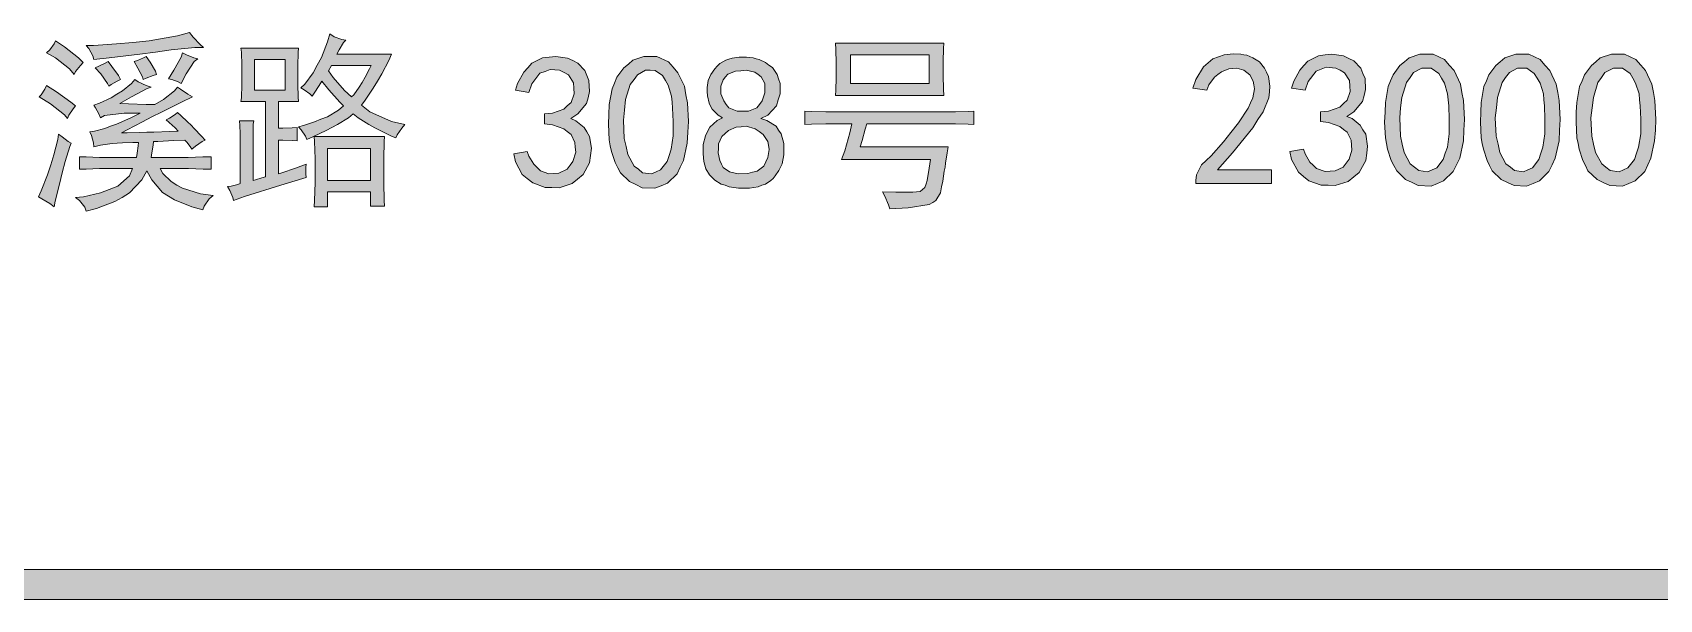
# Model space of a CAD drawing. Header units: millimetres. Extents: x 0 to 829, y 0 to 586.
# Drawn here: x 782.78 to 806.01, y 498.83 to 506.93 of the extents above; entities that cross this region are included whole.
import ezdxf

# ---------------------------------------------------------------- set-up
doc = ezdxf.new("R2010")
doc.units = ezdxf.units.MM

msp = doc.modelspace()

# ---------------------------------------------------------------- hatches: boundary and pattern name
h = msp.add_hatch(color=0)
h.dxf.hatch_style = 2
h.paths.add_polyline_path([(785.219833, 506.715889), (785.096361, 506.715889), (784.754167, 506.684139), (784.531917, 506.652389), (784.309667, 506.620639), (783.868694, 506.567722), (783.649972, 506.546556), (783.635861, 506.599472), (783.579417, 506.701778), (783.544139, 506.747639), (783.646444, 506.747639), (783.978056, 506.768806), (784.210889, 506.789972), (784.443722, 506.811139), (784.845889, 506.881694), (785.01875, 506.931083), (785.071667, 506.864056), (785.170444, 506.758222)])
h = msp.add_hatch(color=0)
h.paths.add_polyline_path([(787.248306, 506.821722), (787.216556, 506.786444), (787.153056, 506.684139), (787.121306, 506.620639), (787.900944, 506.620639), (787.862139, 506.528917), (787.763361, 506.338417), (787.703389, 506.236111), (787.639889, 506.133806), (787.527, 505.964472), (787.474083, 505.893917), (787.594028, 505.798667), (787.904472, 505.657556), (788.091444, 505.615222), (788.049111, 505.562306), (787.985611, 505.467056), (787.964444, 505.424722), (787.900944, 505.449417), (787.74925, 505.5235), (787.664583, 505.569361), (787.579917, 505.615222), (787.424694, 505.714), (787.354139, 505.766917), (787.287111, 505.714), (787.131889, 505.615222), (787.05075, 505.572889), (786.969611, 505.530556), (786.789694, 505.445889), (786.694444, 505.403556), (786.673278, 505.449417), (786.613306, 505.541139), (786.5745, 505.583472), (786.645056, 505.601111), (786.803806, 505.654028), (786.895528, 505.692833), (786.98725, 505.728111), (787.146, 505.823361), (787.216556, 505.883333), (787.163639, 505.93625), (787.008417, 506.112639), (786.906111, 506.236111), (786.870833, 506.172611), (786.800278, 506.06325), (786.768528, 506.020917), (786.736778, 506.052667), (786.655639, 506.112639), (786.60625, 506.140861), (786.666222, 506.193778), (786.782639, 506.356056), (786.842611, 506.465417), (786.902583, 506.574778), (786.990778, 506.797028), (787.022528, 506.909917), (787.0825, 506.871111), (787.195389, 506.828778)])
h.paths.add_polyline_path([(787.001361, 506.384278), (787.068389, 506.289028), (787.230667, 506.102056), (787.332972, 506.010333), (787.364722, 506.042083), (787.442333, 506.147917), (787.484667, 506.218472), (787.527, 506.292556), (787.5905, 506.4125), (787.611667, 506.458361), (787.047222, 506.458361)])
h = msp.add_hatch(color=0)
h.dxf.hatch_style = 2
h.paths.add_polyline_path([(783.106694, 506.811139), (783.233694, 506.726472), (783.43125, 506.57125), (783.501806, 506.504222), (783.459472, 506.458361), (783.392444, 506.373694), (783.371278, 506.331361), (783.30425, 506.4125), (783.106694, 506.567722), (782.976167, 506.641806), (783.022028, 506.684139), (783.085528, 506.768806)])
h = msp.add_hatch(color=0)
h.paths.add_polyline_path([(786.683861, 504.85675), (786.324028, 504.750917), (785.805444, 504.585111), (785.646694, 504.528667), (785.636111, 504.571), (785.593778, 504.673306), (785.562028, 504.72975), (785.614944, 504.736806), (785.706667, 504.757972), (785.741944, 504.772083), (785.741944, 505.445889), (785.741944, 505.488222), (785.738417, 505.601111), (785.731361, 505.668139), (785.935972, 505.668139), (785.928917, 505.622278), (785.925389, 505.484694), (785.925389, 505.392972), (785.925389, 504.814417), (785.960667, 504.825), (786.052389, 504.853222), (786.105306, 504.867333), (786.105306, 505.946833), (785.752528, 505.946833), (785.759583, 505.99975), (785.763111, 506.186722), (785.763111, 506.320778), (785.763111, 506.458361), (785.759583, 506.652389), (785.752528, 506.705306), (786.5745, 506.705306), (786.570972, 506.645333), (786.563917, 506.454833), (786.563917, 506.320778), (786.563917, 506.193778), (786.570972, 506.006806), (786.5745, 505.946833), (786.28875, 505.946833), (786.28875, 505.562306), (786.35225, 505.562306), (786.486306, 505.569361), (786.553333, 505.572889), (786.553333, 505.382389), (786.486306, 505.385917), (786.35225, 505.392972), (786.28875, 505.392972), (786.28875, 504.913194), (786.334611, 504.923778), (786.532167, 504.990806), (786.683861, 505.050778), (786.676806, 505.008444), (786.676806, 504.913194)])
h.paths.add_polyline_path([(786.384, 506.109111), (786.384, 506.546556), (785.946556, 506.546556), (785.946556, 506.109111)])
h = msp.add_hatch(color=0)
h.paths.add_polyline_path([(795.789056, 506.779389), (795.785528, 506.701778), (795.778472, 506.518333), (795.778472, 506.416028), (795.778472, 506.31725), (795.785528, 506.123222), (795.789056, 506.0315), (794.240361, 506.0315), (794.247417, 506.109111), (794.250944, 506.281972), (794.250944, 506.384278), (794.250944, 506.493639), (794.247417, 506.687667), (794.240361, 506.779389)])
h.paths.add_polyline_path([(795.577389, 506.204361), (795.577389, 506.610056), (794.455556, 506.610056), (794.455556, 506.204361)])
h = msp.add_hatch(color=0)
h.dxf.hatch_style = 2
h.paths.add_polyline_path([(783.854583, 506.514806), (783.911028, 506.44425), (784.00275, 506.31725), (784.0345, 506.257278), (783.985111, 506.236111), (783.900444, 506.186722), (783.865167, 506.162028), (783.847528, 506.204361), (783.752278, 506.338417), (783.671139, 506.426611), (783.724056, 506.447778), (783.815778, 506.493639)])
h = msp.add_hatch(color=0)
h.dxf.hatch_style = 2
h.paths.add_polyline_path([(784.397861, 506.588889), (784.457833, 506.50775), (784.531917, 506.38075), (784.546028, 506.331361), (784.500167, 506.31725), (784.401389, 506.278444), (784.355528, 506.257278), (784.344944, 506.296083), (784.281444, 506.423083), (784.228528, 506.514806), (784.274389, 506.528917), (784.359056, 506.567722)])
h = msp.add_hatch(color=0)
h.dxf.hatch_style = 2
h.paths.add_polyline_path([(785.135167, 506.557139), (785.085778, 506.518333), (784.969361, 506.341944), (784.898806, 506.204361), (784.856472, 506.225528), (784.76475, 506.257278), (784.718889, 506.267861), (784.7965, 506.391333), (784.898806, 506.578306), (784.919972, 506.641806), (784.972889, 506.613583), (785.08225, 506.57125)])
h = msp.add_hatch(color=0)
h.dxf.hatch_style = 2
h.paths.add_polyline_path([(789.650722, 505.198944), (789.841222, 505.230694), (789.862389, 505.163667), (789.932944, 505.04725), (789.982333, 505.001389), (790.028194, 504.955528), (790.148139, 504.913194), (790.222222, 504.916722), (790.292778, 504.92025), (790.409194, 504.980222), (790.451528, 505.033139), (790.493861, 505.089583), (790.532667, 505.220111), (790.525611, 505.290667), (790.522083, 505.361222), (790.465639, 505.474111), (790.412722, 505.516444), (790.363333, 505.55525), (790.201056, 505.611694), (790.088167, 505.625806), (790.088167, 505.766917), (790.201056, 505.7775), (790.363333, 505.833944), (790.412722, 505.883333), (790.465639, 505.932722), (790.5115, 506.056194), (790.504444, 506.133806), (790.500917, 506.211417), (790.430361, 506.324306), (790.366861, 506.359583), (790.303361, 506.394861), (790.165778, 506.401917), (790.095222, 506.373694), (790.021139, 506.349), (789.90825, 506.197306), (789.862389, 506.073833), (789.671889, 506.109111), (789.703639, 506.204361), (789.791833, 506.363111), (789.848278, 506.426611), (789.904722, 506.493639), (790.056417, 506.567722), (790.151667, 506.578306), (790.246917, 506.588889), (790.41625, 506.564194), (790.490333, 506.528917), (790.560889, 506.493639), (790.663194, 506.387806), (790.691417, 506.31725), (790.719639, 506.243167), (790.730222, 506.087944), (790.709056, 505.99975), (790.687889, 505.915083), (790.564417, 505.766917), (790.462111, 505.703417), (790.536194, 505.668139), (790.652611, 505.572889), (790.691417, 505.509389), (790.730222, 505.445889), (790.758444, 505.276556), (790.744333, 505.17425), (790.730222, 505.068417), (790.6385, 504.902611), (790.557361, 504.835583), (790.47975, 504.772083), (790.296306, 504.712111), (790.194, 504.715639), (790.095222, 504.715639), (789.918833, 504.782667), (789.841222, 504.842639), (789.767139, 504.902611), (789.671889, 505.082528)])
h = msp.add_hatch(color=0)
h.paths.add_polyline_path([(791.005389, 505.759861), (791.012444, 505.900972), (791.05125, 506.12675), (791.086528, 506.207889), (791.121806, 506.292556), (791.220583, 506.426611), (791.284083, 506.479528), (791.347583, 506.535972), (791.506333, 506.588889), (791.598056, 506.588889), (791.693306, 506.588889), (791.855583, 506.511278), (791.926139, 506.433667), (791.993167, 506.356056), (792.084889, 506.162028), (792.106056, 506.042083), (792.127222, 505.925667), (792.141333, 505.657556), (792.134278, 505.505861), (792.123694, 505.350639), (792.070778, 505.103694), (792.024917, 505.008444), (791.979056, 504.913194), (791.845, 504.779139), (791.753278, 504.740333), (791.661556, 504.705056), (791.481639, 504.712111), (791.389917, 504.757972), (791.301722, 504.803833), (791.171194, 504.923778), (791.135917, 504.997861), (791.097111, 505.071944), (791.044194, 505.230694), (791.026556, 505.311833), (791.012444, 505.3965), (791.001861, 505.61875)])
h.paths.add_polyline_path([(791.231167, 505.823361), (791.213528, 505.678722), (791.224111, 505.417667), (791.252333, 505.30125), (791.277028, 505.188361), (791.365222, 505.022556), (791.428722, 504.976694), (791.488694, 504.927306), (791.615694, 504.909667), (791.679194, 504.937889), (791.742694, 504.966111), (791.837944, 505.086056), (791.866167, 505.17425), (791.894389, 505.262444), (791.926139, 505.452944), (791.926139, 505.558778), (791.926139, 505.661083), (791.915556, 505.851583), (791.9085, 505.93625), (791.901444, 506.020917), (791.852056, 506.176139), (791.81325, 506.246694), (791.770917, 506.31725), (791.665083, 506.387806), (791.598056, 506.391333), (791.531028, 506.394861), (791.414611, 506.327833), (791.365222, 506.257278), (791.312306, 506.186722), (791.245278, 505.971528)])
h = msp.add_hatch(color=0)
h.paths.add_polyline_path([(792.353, 505.262444), (792.353, 505.329472), (792.38475, 505.452944), (792.4165, 505.516444), (792.44825, 505.576417), (792.554083, 505.675194), (792.628167, 505.714), (792.564667, 505.749278), (792.48, 505.833944), (792.458833, 505.876278), (792.437667, 505.922139), (792.412972, 506.027972), (792.409444, 506.087944), (792.409444, 506.144389), (792.423556, 506.246694), (792.441194, 506.289028), (792.462361, 506.331361), (792.518806, 506.4125), (792.554083, 506.447778), (792.592889, 506.486583), (792.674028, 506.535972), (792.719889, 506.550083), (792.76575, 506.564194), (792.864528, 506.578306), (792.917444, 506.578306), (792.970361, 506.578306), (793.065611, 506.567722), (793.111472, 506.557139), (793.153806, 506.546556), (793.242, 506.500694), (793.291389, 506.465417), (793.340778, 506.430139), (793.407806, 506.331361), (793.428972, 506.267861), (793.450139, 506.204361), (793.450139, 506.052667), (793.425444, 505.968), (793.40075, 505.883333), (793.27375, 505.749278), (793.174972, 505.703417), (793.263167, 505.675194), (793.393694, 505.594056), (793.428972, 505.537611), (793.467778, 505.481167), (793.503056, 505.343583), (793.503056, 505.262444), (793.503056, 505.184833), (793.481889, 505.054306), (793.457194, 505.008444), (793.4325, 504.959056), (793.379583, 504.881444), (793.351361, 504.846167), (793.319611, 504.814417), (793.242, 504.765028), (793.189083, 504.747389), (793.139694, 504.726222), (793.012694, 504.708583), (792.935083, 504.708583), (792.857472, 504.708583), (792.723417, 504.726222), (792.666972, 504.747389), (792.610528, 504.765028), (792.518806, 504.821472), (792.48, 504.85675), (792.441194, 504.895556), (792.391806, 504.98375), (792.377694, 505.033139), (792.363583, 505.086056), (792.353, 505.198944)])
h.paths.add_polyline_path([(792.571722, 505.273028), (792.568194, 505.209528), (792.589361, 505.100167), (792.614056, 505.050778), (792.63875, 505.001389), (792.726944, 504.941417), (792.790444, 504.927306), (792.853944, 504.913194), (792.988, 504.916722), (793.055028, 504.934361), (793.125583, 504.948472), (793.220833, 505.022556), (793.249056, 505.082528), (793.27375, 505.1425), (793.294917, 505.258917), (793.284333, 505.318889), (793.277278, 505.375333), (793.21025, 505.474111), (793.153806, 505.516444), (793.093833, 505.55525), (792.966833, 505.590528), (792.896278, 505.583472), (792.825722, 505.579944), (792.712833, 505.530556), (792.666972, 505.488222), (792.621111, 505.445889), (792.571722, 505.340056)])
h.paths.add_polyline_path([(792.607, 506.109111), (792.607, 506.052667), (792.645806, 505.953889), (792.681083, 505.9045), (792.719889, 505.855111), (792.836306, 505.80925), (792.917444, 505.80925), (792.998583, 505.80925), (793.118528, 505.855111), (793.157333, 505.9045), (793.196139, 505.953889), (793.234944, 506.066778), (793.231417, 506.133806), (793.231417, 506.200833), (793.182028, 506.299611), (793.136167, 506.331361), (793.090306, 506.363111), (792.966833, 506.391333), (792.889222, 506.384278), (792.815139, 506.38075), (792.705778, 506.334889), (792.6705, 506.296083), (792.63875, 506.25375), (792.607, 506.162028)])
h = msp.add_hatch(color=0)
h.dxf.hatch_style = 2
h.paths.add_polyline_path([(799.387389, 504.814417), (799.394444, 504.895556), (799.468528, 505.040194), (799.535556, 505.103694), (799.606111, 505.167194), (799.7825, 505.368278), (799.888333, 505.502333), (799.997694, 505.639917), (800.135278, 505.851583), (800.167028, 505.925667), (800.198778, 505.99975), (800.223472, 506.12675), (800.216417, 506.183194), (800.205833, 506.236111), (800.156444, 506.324306), (800.114111, 506.359583), (800.071778, 506.391333), (799.973, 506.423083), (799.916556, 506.416028), (799.860111, 506.4125), (799.754278, 506.370167), (799.701361, 506.331361), (799.651972, 506.292556), (799.574361, 506.183194), (799.546139, 506.105583), (799.345056, 506.137333), (799.387389, 506.260806), (799.49675, 506.440722), (799.563778, 506.497167), (799.630806, 506.553611), (799.789556, 506.613583), (799.87775, 506.620639), (799.930667, 506.624167), (800.029444, 506.620639), (800.071778, 506.613583), (800.114111, 506.606528), (800.202306, 506.567722), (800.248167, 506.5395), (800.294028, 506.511278), (800.368111, 506.423083), (800.396333, 506.363111), (800.424556, 506.303139), (800.445722, 506.162028), (800.438667, 506.080889), (800.431611, 505.996222), (800.346944, 505.798667), (800.272861, 505.685778), (800.198778, 505.569361), (799.9095, 505.209528), (799.697833, 504.966111), (800.466889, 504.966111), (800.466889, 504.772083), (799.387389, 504.772083)])
h = msp.add_hatch(color=0)
h.dxf.hatch_style = 2
h.paths.add_polyline_path([(800.731472, 505.230694), (800.9255, 505.262444), (800.946667, 505.195417), (801.017222, 505.079), (801.063083, 505.033139), (801.112472, 504.987278), (801.232417, 504.944944), (801.302972, 504.948472), (801.377056, 504.952), (801.489944, 505.008444), (801.532278, 505.064889), (801.574611, 505.121333), (801.613417, 505.251861), (801.609889, 505.322417), (801.602833, 505.392972), (801.546389, 505.505861), (801.497, 505.544667), (801.444083, 505.587), (801.281806, 505.643444), (801.168917, 505.657556), (801.168917, 505.798667), (801.281806, 505.80925), (801.444083, 505.865694), (801.497, 505.915083), (801.546389, 505.964472), (801.59225, 506.087944), (801.585194, 506.165556), (801.581667, 506.243167), (801.511111, 506.356056), (801.447611, 506.391333), (801.384111, 506.423083), (801.246528, 506.433667), (801.175972, 506.405444), (801.105417, 506.38075), (800.989, 506.229056), (800.946667, 506.105583), (800.752639, 506.137333), (800.784389, 506.236111), (800.872583, 506.394861), (800.929028, 506.458361), (800.985472, 506.521861), (801.137167, 506.599472), (801.235944, 506.610056), (801.331194, 506.620639), (801.497, 506.595944), (801.571083, 506.560667), (801.641639, 506.525389), (801.743944, 506.419556), (801.772167, 506.345472), (801.803917, 506.274917), (801.810972, 506.116167), (801.789806, 506.0315), (801.768639, 505.946833), (801.645167, 505.798667), (801.542861, 505.731639), (801.620472, 505.699889), (801.733361, 505.604639), (801.772167, 505.541139), (801.8145, 505.477639), (801.839194, 505.308306), (801.828611, 505.206), (801.8145, 505.100167), (801.71925, 504.930833), (801.641639, 504.867333), (801.5605, 504.803833), (801.377056, 504.743861), (801.278278, 504.747389), (801.175972, 504.747389), (800.999583, 504.810889), (800.9255, 504.874389), (800.851417, 504.934361), (800.752639, 505.114278)])
h = msp.add_hatch(color=0)
h.paths.add_polyline_path([(802.089667, 505.791611), (802.093194, 505.932722), (802.135528, 506.1585), (802.167278, 506.239639), (802.202556, 506.324306), (802.301333, 506.458361), (802.364833, 506.511278), (802.431861, 506.567722), (802.587083, 506.620639), (802.682333, 506.620639), (802.774056, 506.620639), (802.936333, 506.543028), (803.006889, 506.465417), (803.077444, 506.387806), (803.165639, 506.193778), (803.186806, 506.073833), (803.207972, 505.957417), (803.222083, 505.689306), (803.215028, 505.534083), (803.207972, 505.382389), (803.155056, 505.135444), (803.109194, 505.040194), (803.063333, 504.944944), (802.92575, 504.810889), (802.837556, 504.772083), (802.745833, 504.733278), (802.562389, 504.743861), (802.474194, 504.789722), (802.382472, 504.832056), (802.255472, 504.955528), (802.216667, 505.029611), (802.177861, 505.103694), (802.124944, 505.262444), (802.110833, 505.343583), (802.093194, 505.424722), (802.082611, 505.6505)])
h.paths.add_polyline_path([(802.311917, 505.855111), (802.297806, 505.710472), (802.308389, 505.449417), (802.333083, 505.333), (802.361306, 505.216583), (802.4495, 505.054306), (802.509472, 505.008444), (802.572972, 504.959056), (802.696444, 504.941417), (802.759944, 504.969639), (802.826972, 504.997861), (802.918694, 505.117806), (802.946917, 505.206), (802.978667, 505.294194), (803.006889, 505.484694), (803.006889, 505.590528), (803.006889, 505.692833), (802.999833, 505.883333), (802.98925, 505.968), (802.982194, 506.052667), (802.936333, 506.207889), (802.894, 506.278444), (802.855194, 506.345472), (802.749361, 506.419556), (802.682333, 506.423083), (802.615306, 506.423083), (802.495361, 506.359583), (802.445972, 506.289028), (802.396583, 506.218472), (802.329556, 506.003278)])
h = msp.add_hatch(color=0)
h.paths.add_polyline_path([(803.454917, 505.791611), (803.461972, 505.932722), (803.500778, 506.1585), (803.536056, 506.239639), (803.571333, 506.324306), (803.670111, 506.458361), (803.733611, 506.511278), (803.797111, 506.567722), (803.955861, 506.620639), (804.047583, 506.620639), (804.142833, 506.620639), (804.305111, 506.543028), (804.372139, 506.465417), (804.442694, 506.387806), (804.534417, 506.193778), (804.555583, 506.073833), (804.57675, 505.957417), (804.590861, 505.689306), (804.580278, 505.534083), (804.573222, 505.382389), (804.520306, 505.135444), (804.474444, 505.040194), (804.428583, 504.944944), (804.294528, 504.810889), (804.202806, 504.772083), (804.111083, 504.733278), (803.931167, 504.743861), (803.839444, 504.789722), (803.747722, 504.832056), (803.620722, 504.955528), (803.581917, 505.029611), (803.546639, 505.103694), (803.493722, 505.262444), (803.476083, 505.343583), (803.461972, 505.424722), (803.451389, 505.6505)])
h.paths.add_polyline_path([(803.680694, 505.855111), (803.663056, 505.710472), (803.673639, 505.449417), (803.701861, 505.333), (803.726556, 505.216583), (803.81475, 505.054306), (803.87825, 505.008444), (803.938222, 504.959056), (804.065222, 504.941417), (804.128722, 504.969639), (804.192222, 504.997861), (804.283944, 505.117806), (804.315694, 505.206), (804.343917, 505.294194), (804.372139, 505.484694), (804.372139, 505.590528), (804.372139, 505.692833), (804.365083, 505.883333), (804.358028, 505.968), (804.350972, 506.052667), (804.301583, 506.207889), (804.262778, 506.278444), (804.220444, 506.345472), (804.114611, 506.419556), (804.047583, 506.423083), (803.980556, 506.423083), (803.864139, 506.359583), (803.811222, 506.289028), (803.761833, 506.218472), (803.694806, 506.003278)])
h = msp.add_hatch(color=0)
h.paths.add_polyline_path([(804.820167, 505.791611), (804.827222, 505.932722), (804.866028, 506.1585), (804.901306, 506.239639), (804.936583, 506.324306), (805.035361, 506.458361), (805.098861, 506.511278), (805.162361, 506.567722), (805.321111, 506.620639), (805.412833, 506.620639), (805.508083, 506.620639), (805.670361, 506.543028), (805.740917, 506.465417), (805.807944, 506.387806), (805.899667, 506.193778), (805.920833, 506.073833), (805.942, 505.957417), (805.956111, 505.689306), (805.949056, 505.534083), (805.938472, 505.382389), (805.885556, 505.135444), (805.839694, 505.040194), (805.797361, 504.944944), (805.659778, 504.810889), (805.568056, 504.772083), (805.479861, 504.733278), (805.296417, 504.743861), (805.204694, 504.789722), (805.1165, 504.832056), (804.985972, 504.955528), (804.950694, 505.029611), (804.911889, 505.103694), (804.858972, 505.262444), (804.844861, 505.343583), (804.827222, 505.424722), (804.816639, 505.6505)])
h.paths.add_polyline_path([(805.045944, 505.855111), (805.028306, 505.710472), (805.042417, 505.449417), (805.067111, 505.333), (805.095333, 505.216583), (805.183528, 505.054306), (805.2435, 505.008444), (805.303472, 504.959056), (805.430472, 504.941417), (805.493972, 504.969639), (805.557472, 504.997861), (805.652722, 505.117806), (805.680944, 505.206), (805.709167, 505.294194), (805.740917, 505.484694), (805.740917, 505.590528), (805.740917, 505.692833), (805.730333, 505.883333), (805.723278, 505.968), (805.716222, 506.052667), (805.666833, 506.207889), (805.628028, 506.278444), (805.589222, 506.345472), (805.479861, 506.419556), (805.412833, 506.423083), (805.349333, 506.423083), (805.229389, 506.359583), (805.18, 506.289028), (805.127083, 506.218472), (805.063583, 506.003278)])
h = msp.add_hatch(color=0)
h.dxf.hatch_style = 2
h.paths.add_polyline_path([(784.239111, 506.257278), (784.284972, 506.225528), (784.401389, 506.172611), (784.471944, 506.151444), (784.4155, 506.130278), (784.189722, 506.010333), (784.023917, 505.915083), (784.147389, 505.911556), (784.397861, 505.9045), (784.524861, 505.9045), (784.644806, 505.975056), (784.803556, 506.098528), (784.845889, 506.151444), (784.888222, 506.119694), (784.994056, 506.049139), (785.061083, 506.010333), (784.905861, 505.93625), (784.616583, 505.791611), (784.482528, 505.724583), (784.348472, 505.654028), (784.12975, 505.541139), (784.045083, 505.498806), (784.126222, 505.498806), (784.306139, 505.502333), (784.408444, 505.505861), (784.51075, 505.505861), (784.733, 505.516444), (784.856472, 505.519972), (784.814139, 505.569361), (784.729472, 505.646972), (784.687139, 505.68225), (784.733, 505.706944), (784.814139, 505.759861), (784.845889, 505.788083), (784.895278, 505.74575), (784.990528, 505.654028), (785.039917, 505.604639), (785.085778, 505.558778), (785.188083, 505.449417), (785.241, 505.392972), (785.198667, 505.371806), (785.103417, 505.308306), (785.0505, 505.262444), (785.029333, 505.30125), (784.979944, 505.36475), (784.951722, 505.392972), (784.792972, 505.385917), (784.567194, 505.375333), (784.503694, 505.371806), (784.500167, 505.322417), (784.482528, 505.209528), (784.471944, 505.146028), (784.909389, 505.146028), (785.001111, 505.146028), (785.20925, 505.153083), (785.325667, 505.156611), (785.325667, 504.976694), (785.212778, 504.980222), (785.004639, 504.987278), (784.909389, 504.987278), (784.598944, 504.987278), (784.63775, 504.916722), (784.754167, 504.800306), (784.835306, 504.750917), (784.916444, 504.705056), (785.1775, 504.627444), (785.357417, 504.60275), (785.300972, 504.553361), (785.226889, 504.451056), (785.20925, 504.398139), (785.0505, 504.440472), (784.803556, 504.53925), (784.718889, 504.592167), (784.634222, 504.645083), (784.479, 504.825), (784.408444, 504.955528), (784.337889, 504.825), (784.1615, 504.638028), (784.055667, 504.574528), (783.949833, 504.514556), (783.692306, 504.415778), (783.544139, 504.376972), (783.522972, 504.436944), (783.448889, 504.532194), (783.392444, 504.571), (783.505333, 504.581583), (783.745222, 504.638028), (783.868694, 504.687417), (783.995694, 504.736806), (784.1615, 504.884972), (784.203833, 504.987278), (783.833417, 504.987278), (783.734639, 504.987278), (783.544139, 504.980222), (783.448889, 504.976694), (783.448889, 505.156611), (783.544139, 505.153083), (783.734639, 505.146028), (783.833417, 505.146028), (784.260278, 505.146028), (784.270861, 505.206), (784.284972, 505.311833), (784.292028, 505.361222), (784.210889, 505.361222), (784.059194, 505.354167), (783.985111, 505.350639), (783.914556, 505.343583), (783.745222, 505.318889), (783.649972, 505.297722), (783.646444, 505.354167), (783.618222, 505.46), (783.597056, 505.509389), (783.660556, 505.519972), (783.808722, 505.558778), (783.889861, 505.590528), (783.974528, 505.61875), (784.182667, 505.714), (784.313194, 505.7775), (784.087417, 505.7775), (783.805194, 505.74575), (783.745222, 505.714), (783.724056, 505.766917), (783.678194, 505.855111), (783.649972, 505.893917), (783.734639, 505.922139), (783.900444, 505.99975), (783.981583, 506.049139), (784.062722, 506.098528), (784.189722, 506.204361)])
h = msp.add_hatch(color=0)
h.dxf.hatch_style = 2
h.paths.add_polyline_path([(782.976167, 506.172611), (783.117278, 506.080889), (783.325417, 505.93625), (783.392444, 505.883333), (783.357167, 505.841), (783.297194, 505.749278), (783.276028, 505.703417), (783.233694, 505.756333), (783.032611, 505.911556), (782.870333, 506.010333), (782.898556, 506.042083), (782.951472, 506.123222)])
h = msp.add_hatch(color=0)
h.dxf.hatch_style = 2
h.paths.add_polyline_path([(795.852556, 505.798667), (795.954861, 505.798667), (796.134778, 505.802194), (796.215917, 505.80925), (796.215917, 505.615222), (796.134778, 505.622278), (795.954861, 505.625806), (795.852556, 505.625806), (794.688389, 505.625806), (794.667222, 505.551722), (794.621361, 505.385917), (794.593139, 505.297722), (795.852556, 505.297722), (795.838444, 505.209528), (795.81375, 505.064889), (795.806694, 505.008444), (795.796111, 504.948472), (795.774944, 504.807361), (795.757306, 504.726222), (795.743194, 504.641556), (795.676167, 504.528667), (795.630306, 504.500444), (795.580917, 504.472222), (795.277528, 504.426361), (795.02, 504.408722), (794.998833, 504.468694), (794.945917, 504.592167), (794.914167, 504.655667), (795.104667, 504.648611), (795.348083, 504.648611), (795.401, 504.655667), (795.450389, 504.659194), (795.517417, 504.715639), (795.535056, 504.768556), (795.549167, 504.817944), (795.580917, 504.990806), (795.598556, 505.114278), (794.328556, 505.114278), (794.374417, 505.241278), (794.4485, 505.498806), (794.476722, 505.625806), (794.219194, 505.625806), (794.106306, 505.625806), (793.898167, 505.622278), (793.802917, 505.615222), (793.802917, 505.80925), (793.898167, 505.802194), (794.106306, 505.798667), (794.219194, 505.798667)])
h = msp.add_hatch(color=0)
h.dxf.hatch_style = 2
h.paths.add_polyline_path([(783.328944, 505.350639), (783.307778, 505.30125), (783.244278, 505.089583), (783.201944, 504.927306), (783.159611, 504.765028), (783.099639, 504.521611), (783.085528, 504.440472), (783.022028, 504.486333), (782.909139, 504.553361), (782.85975, 504.581583), (782.902083, 504.66625), (782.990278, 504.895556), (783.036139, 505.040194), (783.082, 505.184833), (783.138444, 505.403556), (783.149028, 505.477639), (783.198417, 505.438833), (783.286611, 505.375333)])
h = msp.add_hatch(color=0)
h.paths.add_polyline_path([(787.802167, 505.445889), (787.798639, 505.375333), (787.791583, 505.131917), (787.791583, 504.955528), (787.791583, 504.782667), (787.798639, 504.532194), (787.802167, 504.451056), (787.601083, 504.451056), (787.601083, 504.655667), (786.990778, 504.655667), (786.990778, 504.440472), (786.800278, 504.440472), (786.803806, 504.532194), (786.810861, 504.789722), (786.810861, 504.955528), (786.810861, 505.124861), (786.803806, 505.371806), (786.800278, 505.445889)])
h.paths.add_polyline_path([(787.601083, 504.814417), (787.601083, 505.273028), (786.990778, 505.273028), (786.990778, 504.814417)])
h = msp.add_hatch(color=0)
h.dxf.hatch_style = 2
h.paths.add_polyline_path([(819.294639, 499.254639), (819.294639, 498.827778), (769.958667, 498.827778), (769.958667, 499.254639)])

# ---------------------------------------------------------------- linework, layer by layer
at = {"color": 0, "lineweight": 0}
for points in [[(785.219833, 506.715889), (785.096361, 506.715889), (784.754167, 506.684139), (784.531917, 506.652389), (784.309667, 506.620639), (783.868694, 506.567722), (783.649972, 506.546556), (783.635861, 506.599472), (783.579417, 506.701778), (783.544139, 506.747639), (783.646444, 506.747639), (783.978056, 506.768806), (784.210889, 506.789972), (784.443722, 506.811139), (784.845889, 506.881694), (785.01875, 506.931083), (785.071667, 506.864056), (785.170444, 506.758222)], [(787.248306, 506.821722), (787.216556, 506.786444), (787.153056, 506.684139), (787.121306, 506.620639), (787.900944, 506.620639), (787.862139, 506.528917), (787.763361, 506.338417), (787.703389, 506.236111), (787.639889, 506.133806), (787.527, 505.964472), (787.474083, 505.893917), (787.594028, 505.798667), (787.904472, 505.657556), (788.091444, 505.615222), (788.049111, 505.562306), (787.985611, 505.467056), (787.964444, 505.424722), (787.900944, 505.449417), (787.74925, 505.5235), (787.664583, 505.569361), (787.579917, 505.615222), (787.424694, 505.714), (787.354139, 505.766917), (787.287111, 505.714), (787.131889, 505.615222), (787.05075, 505.572889), (786.969611, 505.530556), (786.789694, 505.445889), (786.694444, 505.403556), (786.673278, 505.449417), (786.613306, 505.541139), (786.5745, 505.583472), (786.645056, 505.601111), (786.803806, 505.654028), (786.895528, 505.692833), (786.98725, 505.728111), (787.146, 505.823361), (787.216556, 505.883333), (787.163639, 505.93625), (787.008417, 506.112639), (786.906111, 506.236111), (786.870833, 506.172611), (786.800278, 506.06325), (786.768528, 506.020917), (786.736778, 506.052667), (786.655639, 506.112639), (786.60625, 506.140861), (786.666222, 506.193778), (786.782639, 506.356056), (786.842611, 506.465417), (786.902583, 506.574778), (786.990778, 506.797028), (787.022528, 506.909917), (787.0825, 506.871111), (787.195389, 506.828778)], [(783.106694, 506.811139), (783.233694, 506.726472), (783.43125, 506.57125), (783.501806, 506.504222), (783.459472, 506.458361), (783.392444, 506.373694), (783.371278, 506.331361), (783.30425, 506.4125), (783.106694, 506.567722), (782.976167, 506.641806), (783.022028, 506.684139), (783.085528, 506.768806)], [(786.683861, 504.85675), (786.324028, 504.750917), (785.805444, 504.585111), (785.646694, 504.528667), (785.636111, 504.571), (785.593778, 504.673306), (785.562028, 504.72975), (785.614944, 504.736806), (785.706667, 504.757972), (785.741944, 504.772083), (785.741944, 505.445889), (785.741944, 505.488222), (785.738417, 505.601111), (785.731361, 505.668139), (785.935972, 505.668139), (785.928917, 505.622278), (785.925389, 505.484694), (785.925389, 505.392972), (785.925389, 504.814417), (785.960667, 504.825), (786.052389, 504.853222), (786.105306, 504.867333), (786.105306, 505.946833), (785.752528, 505.946833), (785.759583, 505.99975), (785.763111, 506.186722), (785.763111, 506.320778), (785.763111, 506.458361), (785.759583, 506.652389), (785.752528, 506.705306), (786.5745, 506.705306), (786.570972, 506.645333), (786.563917, 506.454833), (786.563917, 506.320778), (786.563917, 506.193778), (786.570972, 506.006806), (786.5745, 505.946833), (786.28875, 505.946833), (786.28875, 505.562306), (786.35225, 505.562306), (786.486306, 505.569361), (786.553333, 505.572889), (786.553333, 505.382389), (786.486306, 505.385917), (786.35225, 505.392972), (786.28875, 505.392972), (786.28875, 504.913194), (786.334611, 504.923778), (786.532167, 504.990806), (786.683861, 505.050778), (786.676806, 505.008444), (786.676806, 504.913194)], [(795.789056, 506.779389), (795.785528, 506.701778), (795.778472, 506.518333), (795.778472, 506.416028), (795.778472, 506.31725), (795.785528, 506.123222), (795.789056, 506.0315), (794.240361, 506.0315), (794.247417, 506.109111), (794.250944, 506.281972), (794.250944, 506.384278), (794.250944, 506.493639), (794.247417, 506.687667), (794.240361, 506.779389)], [(783.854583, 506.514806), (783.911028, 506.44425), (784.00275, 506.31725), (784.0345, 506.257278), (783.985111, 506.236111), (783.900444, 506.186722), (783.865167, 506.162028), (783.847528, 506.204361), (783.752278, 506.338417), (783.671139, 506.426611), (783.724056, 506.447778), (783.815778, 506.493639)], [(784.397861, 506.588889), (784.457833, 506.50775), (784.531917, 506.38075), (784.546028, 506.331361), (784.500167, 506.31725), (784.401389, 506.278444), (784.355528, 506.257278), (784.344944, 506.296083), (784.281444, 506.423083), (784.228528, 506.514806), (784.274389, 506.528917), (784.359056, 506.567722)], [(785.135167, 506.557139), (785.085778, 506.518333), (784.969361, 506.341944), (784.898806, 506.204361), (784.856472, 506.225528), (784.76475, 506.257278), (784.718889, 506.267861), (784.7965, 506.391333), (784.898806, 506.578306), (784.919972, 506.641806), (784.972889, 506.613583), (785.08225, 506.57125)], [(786.384, 506.109111), (786.384, 506.546556), (785.946556, 506.546556), (785.946556, 506.109111)], [(787.001361, 506.384278), (787.068389, 506.289028), (787.230667, 506.102056), (787.332972, 506.010333), (787.364722, 506.042083), (787.442333, 506.147917), (787.484667, 506.218472), (787.527, 506.292556), (787.5905, 506.4125), (787.611667, 506.458361), (787.047222, 506.458361)], [(789.650722, 505.198944), (789.841222, 505.230694), (789.862389, 505.163667), (789.932944, 505.04725), (789.982333, 505.001389), (790.028194, 504.955528), (790.148139, 504.913194), (790.222222, 504.916722), (790.292778, 504.92025), (790.409194, 504.980222), (790.451528, 505.033139), (790.493861, 505.089583), (790.532667, 505.220111), (790.525611, 505.290667), (790.522083, 505.361222), (790.465639, 505.474111), (790.412722, 505.516444), (790.363333, 505.55525), (790.201056, 505.611694), (790.088167, 505.625806), (790.088167, 505.766917), (790.201056, 505.7775), (790.363333, 505.833944), (790.412722, 505.883333), (790.465639, 505.932722), (790.5115, 506.056194), (790.504444, 506.133806), (790.500917, 506.211417), (790.430361, 506.324306), (790.366861, 506.359583), (790.303361, 506.394861), (790.165778, 506.401917), (790.095222, 506.373694), (790.021139, 506.349), (789.90825, 506.197306), (789.862389, 506.073833), (789.671889, 506.109111), (789.703639, 506.204361), (789.791833, 506.363111), (789.848278, 506.426611), (789.904722, 506.493639), (790.056417, 506.567722), (790.151667, 506.578306), (790.246917, 506.588889), (790.41625, 506.564194), (790.490333, 506.528917), (790.560889, 506.493639), (790.663194, 506.387806), (790.691417, 506.31725), (790.719639, 506.243167), (790.730222, 506.087944), (790.709056, 505.99975), (790.687889, 505.915083), (790.564417, 505.766917), (790.462111, 505.703417), (790.536194, 505.668139), (790.652611, 505.572889), (790.691417, 505.509389), (790.730222, 505.445889), (790.758444, 505.276556), (790.744333, 505.17425), (790.730222, 505.068417), (790.6385, 504.902611), (790.557361, 504.835583), (790.47975, 504.772083), (790.296306, 504.712111), (790.194, 504.715639), (790.095222, 504.715639), (789.918833, 504.782667), (789.841222, 504.842639), (789.767139, 504.902611), (789.671889, 505.082528)], [(791.005389, 505.759861), (791.012444, 505.900972), (791.05125, 506.12675), (791.086528, 506.207889), (791.121806, 506.292556), (791.220583, 506.426611), (791.284083, 506.479528), (791.347583, 506.535972), (791.506333, 506.588889), (791.598056, 506.588889), (791.693306, 506.588889), (791.855583, 506.511278), (791.926139, 506.433667), (791.993167, 506.356056), (792.084889, 506.162028), (792.106056, 506.042083), (792.127222, 505.925667), (792.141333, 505.657556), (792.134278, 505.505861), (792.123694, 505.350639), (792.070778, 505.103694), (792.024917, 505.008444), (791.979056, 504.913194), (791.845, 504.779139), (791.753278, 504.740333), (791.661556, 504.705056), (791.481639, 504.712111), (791.389917, 504.757972), (791.301722, 504.803833), (791.171194, 504.923778), (791.135917, 504.997861), (791.097111, 505.071944), (791.044194, 505.230694), (791.026556, 505.311833), (791.012444, 505.3965), (791.001861, 505.61875)], [(792.353, 505.262444), (792.353, 505.329472), (792.38475, 505.452944), (792.4165, 505.516444), (792.44825, 505.576417), (792.554083, 505.675194), (792.628167, 505.714), (792.564667, 505.749278), (792.48, 505.833944), (792.458833, 505.876278), (792.437667, 505.922139), (792.412972, 506.027972), (792.409444, 506.087944), (792.409444, 506.144389), (792.423556, 506.246694), (792.441194, 506.289028), (792.462361, 506.331361), (792.518806, 506.4125), (792.554083, 506.447778), (792.592889, 506.486583), (792.674028, 506.535972), (792.719889, 506.550083), (792.76575, 506.564194), (792.864528, 506.578306), (792.917444, 506.578306), (792.970361, 506.578306), (793.065611, 506.567722), (793.111472, 506.557139), (793.153806, 506.546556), (793.242, 506.500694), (793.291389, 506.465417), (793.340778, 506.430139), (793.407806, 506.331361), (793.428972, 506.267861), (793.450139, 506.204361), (793.450139, 506.052667), (793.425444, 505.968), (793.40075, 505.883333), (793.27375, 505.749278), (793.174972, 505.703417), (793.263167, 505.675194), (793.393694, 505.594056), (793.428972, 505.537611), (793.467778, 505.481167), (793.503056, 505.343583), (793.503056, 505.262444), (793.503056, 505.184833), (793.481889, 505.054306), (793.457194, 505.008444), (793.4325, 504.959056), (793.379583, 504.881444), (793.351361, 504.846167), (793.319611, 504.814417), (793.242, 504.765028), (793.189083, 504.747389), (793.139694, 504.726222), (793.012694, 504.708583), (792.935083, 504.708583), (792.857472, 504.708583), (792.723417, 504.726222), (792.666972, 504.747389), (792.610528, 504.765028), (792.518806, 504.821472), (792.48, 504.85675), (792.441194, 504.895556), (792.391806, 504.98375), (792.377694, 505.033139), (792.363583, 505.086056), (792.353, 505.198944)], [(795.577389, 506.204361), (795.577389, 506.610056), (794.455556, 506.610056), (794.455556, 506.204361)], [(799.387389, 504.814417), (799.394444, 504.895556), (799.468528, 505.040194), (799.535556, 505.103694), (799.606111, 505.167194), (799.7825, 505.368278), (799.888333, 505.502333), (799.997694, 505.639917), (800.135278, 505.851583), (800.167028, 505.925667), (800.198778, 505.99975), (800.223472, 506.12675), (800.216417, 506.183194), (800.205833, 506.236111), (800.156444, 506.324306), (800.114111, 506.359583), (800.071778, 506.391333), (799.973, 506.423083), (799.916556, 506.416028), (799.860111, 506.4125), (799.754278, 506.370167), (799.701361, 506.331361), (799.651972, 506.292556), (799.574361, 506.183194), (799.546139, 506.105583), (799.345056, 506.137333), (799.387389, 506.260806), (799.49675, 506.440722), (799.563778, 506.497167), (799.630806, 506.553611), (799.789556, 506.613583), (799.87775, 506.620639), (799.930667, 506.624167), (800.029444, 506.620639), (800.071778, 506.613583), (800.114111, 506.606528), (800.202306, 506.567722), (800.248167, 506.5395), (800.294028, 506.511278), (800.368111, 506.423083), (800.396333, 506.363111), (800.424556, 506.303139), (800.445722, 506.162028), (800.438667, 506.080889), (800.431611, 505.996222), (800.346944, 505.798667), (800.272861, 505.685778), (800.198778, 505.569361), (799.9095, 505.209528), (799.697833, 504.966111), (800.466889, 504.966111), (800.466889, 504.772083), (799.387389, 504.772083)], [(800.731472, 505.230694), (800.9255, 505.262444), (800.946667, 505.195417), (801.017222, 505.079), (801.063083, 505.033139), (801.112472, 504.987278), (801.232417, 504.944944), (801.302972, 504.948472), (801.377056, 504.952), (801.489944, 505.008444), (801.532278, 505.064889), (801.574611, 505.121333), (801.613417, 505.251861), (801.609889, 505.322417), (801.602833, 505.392972), (801.546389, 505.505861), (801.497, 505.544667), (801.444083, 505.587), (801.281806, 505.643444), (801.168917, 505.657556), (801.168917, 505.798667), (801.281806, 505.80925), (801.444083, 505.865694), (801.497, 505.915083), (801.546389, 505.964472), (801.59225, 506.087944), (801.585194, 506.165556), (801.581667, 506.243167), (801.511111, 506.356056), (801.447611, 506.391333), (801.384111, 506.423083), (801.246528, 506.433667), (801.175972, 506.405444), (801.105417, 506.38075), (800.989, 506.229056), (800.946667, 506.105583), (800.752639, 506.137333), (800.784389, 506.236111), (800.872583, 506.394861), (800.929028, 506.458361), (800.985472, 506.521861), (801.137167, 506.599472), (801.235944, 506.610056), (801.331194, 506.620639), (801.497, 506.595944), (801.571083, 506.560667), (801.641639, 506.525389), (801.743944, 506.419556), (801.772167, 506.345472), (801.803917, 506.274917), (801.810972, 506.116167), (801.789806, 506.0315), (801.768639, 505.946833), (801.645167, 505.798667), (801.542861, 505.731639), (801.620472, 505.699889), (801.733361, 505.604639), (801.772167, 505.541139), (801.8145, 505.477639), (801.839194, 505.308306), (801.828611, 505.206), (801.8145, 505.100167), (801.71925, 504.930833), (801.641639, 504.867333), (801.5605, 504.803833), (801.377056, 504.743861), (801.278278, 504.747389), (801.175972, 504.747389), (800.999583, 504.810889), (800.9255, 504.874389), (800.851417, 504.934361), (800.752639, 505.114278)], [(802.089667, 505.791611), (802.093194, 505.932722), (802.135528, 506.1585), (802.167278, 506.239639), (802.202556, 506.324306), (802.301333, 506.458361), (802.364833, 506.511278), (802.431861, 506.567722), (802.587083, 506.620639), (802.682333, 506.620639), (802.774056, 506.620639), (802.936333, 506.543028), (803.006889, 506.465417), (803.077444, 506.387806), (803.165639, 506.193778), (803.186806, 506.073833), (803.207972, 505.957417), (803.222083, 505.689306), (803.215028, 505.534083), (803.207972, 505.382389), (803.155056, 505.135444), (803.109194, 505.040194), (803.063333, 504.944944), (802.92575, 504.810889), (802.837556, 504.772083), (802.745833, 504.733278), (802.562389, 504.743861), (802.474194, 504.789722), (802.382472, 504.832056), (802.255472, 504.955528), (802.216667, 505.029611), (802.177861, 505.103694), (802.124944, 505.262444), (802.110833, 505.343583), (802.093194, 505.424722), (802.082611, 505.6505)], [(802.311917, 505.855111), (802.297806, 505.710472), (802.308389, 505.449417), (802.333083, 505.333), (802.361306, 505.216583), (802.4495, 505.054306), (802.509472, 505.008444), (802.572972, 504.959056), (802.696444, 504.941417), (802.759944, 504.969639), (802.826972, 504.997861), (802.918694, 505.117806), (802.946917, 505.206), (802.978667, 505.294194), (803.006889, 505.484694), (803.006889, 505.590528), (803.006889, 505.692833), (802.999833, 505.883333), (802.98925, 505.968), (802.982194, 506.052667), (802.936333, 506.207889), (802.894, 506.278444), (802.855194, 506.345472), (802.749361, 506.419556), (802.682333, 506.423083), (802.615306, 506.423083), (802.495361, 506.359583), (802.445972, 506.289028), (802.396583, 506.218472), (802.329556, 506.003278)], [(803.454917, 505.791611), (803.461972, 505.932722), (803.500778, 506.1585), (803.536056, 506.239639), (803.571333, 506.324306), (803.670111, 506.458361), (803.733611, 506.511278), (803.797111, 506.567722), (803.955861, 506.620639), (804.047583, 506.620639), (804.142833, 506.620639), (804.305111, 506.543028), (804.372139, 506.465417), (804.442694, 506.387806), (804.534417, 506.193778), (804.555583, 506.073833), (804.57675, 505.957417), (804.590861, 505.689306), (804.580278, 505.534083), (804.573222, 505.382389), (804.520306, 505.135444), (804.474444, 505.040194), (804.428583, 504.944944), (804.294528, 504.810889), (804.202806, 504.772083), (804.111083, 504.733278), (803.931167, 504.743861), (803.839444, 504.789722), (803.747722, 504.832056), (803.620722, 504.955528), (803.581917, 505.029611), (803.546639, 505.103694), (803.493722, 505.262444), (803.476083, 505.343583), (803.461972, 505.424722), (803.451389, 505.6505)], [(803.680694, 505.855111), (803.663056, 505.710472), (803.673639, 505.449417), (803.701861, 505.333), (803.726556, 505.216583), (803.81475, 505.054306), (803.87825, 505.008444), (803.938222, 504.959056), (804.065222, 504.941417), (804.128722, 504.969639), (804.192222, 504.997861), (804.283944, 505.117806), (804.315694, 505.206), (804.343917, 505.294194), (804.372139, 505.484694), (804.372139, 505.590528), (804.372139, 505.692833), (804.365083, 505.883333), (804.358028, 505.968), (804.350972, 506.052667), (804.301583, 506.207889), (804.262778, 506.278444), (804.220444, 506.345472), (804.114611, 506.419556), (804.047583, 506.423083), (803.980556, 506.423083), (803.864139, 506.359583), (803.811222, 506.289028), (803.761833, 506.218472), (803.694806, 506.003278)], [(804.820167, 505.791611), (804.827222, 505.932722), (804.866028, 506.1585), (804.901306, 506.239639), (804.936583, 506.324306), (805.035361, 506.458361), (805.098861, 506.511278), (805.162361, 506.567722), (805.321111, 506.620639), (805.412833, 506.620639), (805.508083, 506.620639), (805.670361, 506.543028), (805.740917, 506.465417), (805.807944, 506.387806), (805.899667, 506.193778), (805.920833, 506.073833), (805.942, 505.957417), (805.956111, 505.689306), (805.949056, 505.534083), (805.938472, 505.382389), (805.885556, 505.135444), (805.839694, 505.040194), (805.797361, 504.944944), (805.659778, 504.810889), (805.568056, 504.772083), (805.479861, 504.733278), (805.296417, 504.743861), (805.204694, 504.789722), (805.1165, 504.832056), (804.985972, 504.955528), (804.950694, 505.029611), (804.911889, 505.103694), (804.858972, 505.262444), (804.844861, 505.343583), (804.827222, 505.424722), (804.816639, 505.6505)], [(805.045944, 505.855111), (805.028306, 505.710472), (805.042417, 505.449417), (805.067111, 505.333), (805.095333, 505.216583), (805.183528, 505.054306), (805.2435, 505.008444), (805.303472, 504.959056), (805.430472, 504.941417), (805.493972, 504.969639), (805.557472, 504.997861), (805.652722, 505.117806), (805.680944, 505.206), (805.709167, 505.294194), (805.740917, 505.484694), (805.740917, 505.590528), (805.740917, 505.692833), (805.730333, 505.883333), (805.723278, 505.968), (805.716222, 506.052667), (805.666833, 506.207889), (805.628028, 506.278444), (805.589222, 506.345472), (805.479861, 506.419556), (805.412833, 506.423083), (805.349333, 506.423083), (805.229389, 506.359583), (805.18, 506.289028), (805.127083, 506.218472), (805.063583, 506.003278)], [(784.239111, 506.257278), (784.284972, 506.225528), (784.401389, 506.172611), (784.471944, 506.151444), (784.4155, 506.130278), (784.189722, 506.010333), (784.023917, 505.915083), (784.147389, 505.911556), (784.397861, 505.9045), (784.524861, 505.9045), (784.644806, 505.975056), (784.803556, 506.098528), (784.845889, 506.151444), (784.888222, 506.119694), (784.994056, 506.049139), (785.061083, 506.010333), (784.905861, 505.93625), (784.616583, 505.791611), (784.482528, 505.724583), (784.348472, 505.654028), (784.12975, 505.541139), (784.045083, 505.498806), (784.126222, 505.498806), (784.306139, 505.502333), (784.408444, 505.505861), (784.51075, 505.505861), (784.733, 505.516444), (784.856472, 505.519972), (784.814139, 505.569361), (784.729472, 505.646972), (784.687139, 505.68225), (784.733, 505.706944), (784.814139, 505.759861), (784.845889, 505.788083), (784.895278, 505.74575), (784.990528, 505.654028), (785.039917, 505.604639), (785.085778, 505.558778), (785.188083, 505.449417), (785.241, 505.392972), (785.198667, 505.371806), (785.103417, 505.308306), (785.0505, 505.262444), (785.029333, 505.30125), (784.979944, 505.36475), (784.951722, 505.392972), (784.792972, 505.385917), (784.567194, 505.375333), (784.503694, 505.371806), (784.500167, 505.322417), (784.482528, 505.209528), (784.471944, 505.146028), (784.909389, 505.146028), (785.001111, 505.146028), (785.20925, 505.153083), (785.325667, 505.156611), (785.325667, 504.976694), (785.212778, 504.980222), (785.004639, 504.987278), (784.909389, 504.987278), (784.598944, 504.987278), (784.63775, 504.916722), (784.754167, 504.800306), (784.835306, 504.750917), (784.916444, 504.705056), (785.1775, 504.627444), (785.357417, 504.60275), (785.300972, 504.553361), (785.226889, 504.451056), (785.20925, 504.398139), (785.0505, 504.440472), (784.803556, 504.53925), (784.718889, 504.592167), (784.634222, 504.645083), (784.479, 504.825), (784.408444, 504.955528), (784.337889, 504.825), (784.1615, 504.638028), (784.055667, 504.574528), (783.949833, 504.514556), (783.692306, 504.415778), (783.544139, 504.376972), (783.522972, 504.436944), (783.448889, 504.532194), (783.392444, 504.571), (783.505333, 504.581583), (783.745222, 504.638028), (783.868694, 504.687417), (783.995694, 504.736806), (784.1615, 504.884972), (784.203833, 504.987278), (783.833417, 504.987278), (783.734639, 504.987278), (783.544139, 504.980222), (783.448889, 504.976694), (783.448889, 505.156611), (783.544139, 505.153083), (783.734639, 505.146028), (783.833417, 505.146028), (784.260278, 505.146028), (784.270861, 505.206), (784.284972, 505.311833), (784.292028, 505.361222), (784.210889, 505.361222), (784.059194, 505.354167), (783.985111, 505.350639), (783.914556, 505.343583), (783.745222, 505.318889), (783.649972, 505.297722), (783.646444, 505.354167), (783.618222, 505.46), (783.597056, 505.509389), (783.660556, 505.519972), (783.808722, 505.558778), (783.889861, 505.590528), (783.974528, 505.61875), (784.182667, 505.714), (784.313194, 505.7775), (784.087417, 505.7775), (783.805194, 505.74575), (783.745222, 505.714), (783.724056, 505.766917), (783.678194, 505.855111), (783.649972, 505.893917), (783.734639, 505.922139), (783.900444, 505.99975), (783.981583, 506.049139), (784.062722, 506.098528), (784.189722, 506.204361)], [(791.231167, 505.823361), (791.213528, 505.678722), (791.224111, 505.417667), (791.252333, 505.30125), (791.277028, 505.188361), (791.365222, 505.022556), (791.428722, 504.976694), (791.488694, 504.927306), (791.615694, 504.909667), (791.679194, 504.937889), (791.742694, 504.966111), (791.837944, 505.086056), (791.866167, 505.17425), (791.894389, 505.262444), (791.926139, 505.452944), (791.926139, 505.558778), (791.926139, 505.661083), (791.915556, 505.851583), (791.9085, 505.93625), (791.901444, 506.020917), (791.852056, 506.176139), (791.81325, 506.246694), (791.770917, 506.31725), (791.665083, 506.387806), (791.598056, 506.391333), (791.531028, 506.394861), (791.414611, 506.327833), (791.365222, 506.257278), (791.312306, 506.186722), (791.245278, 505.971528)], [(792.607, 506.109111), (792.607, 506.052667), (792.645806, 505.953889), (792.681083, 505.9045), (792.719889, 505.855111), (792.836306, 505.80925), (792.917444, 505.80925), (792.998583, 505.80925), (793.118528, 505.855111), (793.157333, 505.9045), (793.196139, 505.953889), (793.234944, 506.066778), (793.231417, 506.133806), (793.231417, 506.200833), (793.182028, 506.299611), (793.136167, 506.331361), (793.090306, 506.363111), (792.966833, 506.391333), (792.889222, 506.384278), (792.815139, 506.38075), (792.705778, 506.334889), (792.6705, 506.296083), (792.63875, 506.25375), (792.607, 506.162028)], [(782.976167, 506.172611), (783.117278, 506.080889), (783.325417, 505.93625), (783.392444, 505.883333), (783.357167, 505.841), (783.297194, 505.749278), (783.276028, 505.703417), (783.233694, 505.756333), (783.032611, 505.911556), (782.870333, 506.010333), (782.898556, 506.042083), (782.951472, 506.123222)], [(795.852556, 505.798667), (795.954861, 505.798667), (796.134778, 505.802194), (796.215917, 505.80925), (796.215917, 505.615222), (796.134778, 505.622278), (795.954861, 505.625806), (795.852556, 505.625806), (794.688389, 505.625806), (794.667222, 505.551722), (794.621361, 505.385917), (794.593139, 505.297722), (795.852556, 505.297722), (795.838444, 505.209528), (795.81375, 505.064889), (795.806694, 505.008444), (795.796111, 504.948472), (795.774944, 504.807361), (795.757306, 504.726222), (795.743194, 504.641556), (795.676167, 504.528667), (795.630306, 504.500444), (795.580917, 504.472222), (795.277528, 504.426361), (795.02, 504.408722), (794.998833, 504.468694), (794.945917, 504.592167), (794.914167, 504.655667), (795.104667, 504.648611), (795.348083, 504.648611), (795.401, 504.655667), (795.450389, 504.659194), (795.517417, 504.715639), (795.535056, 504.768556), (795.549167, 504.817944), (795.580917, 504.990806), (795.598556, 505.114278), (794.328556, 505.114278), (794.374417, 505.241278), (794.4485, 505.498806), (794.476722, 505.625806), (794.219194, 505.625806), (794.106306, 505.625806), (793.898167, 505.622278), (793.802917, 505.615222), (793.802917, 505.80925), (793.898167, 505.802194), (794.106306, 505.798667), (794.219194, 505.798667)], [(792.571722, 505.273028), (792.568194, 505.209528), (792.589361, 505.100167), (792.614056, 505.050778), (792.63875, 505.001389), (792.726944, 504.941417), (792.790444, 504.927306), (792.853944, 504.913194), (792.988, 504.916722), (793.055028, 504.934361), (793.125583, 504.948472), (793.220833, 505.022556), (793.249056, 505.082528), (793.27375, 505.1425), (793.294917, 505.258917), (793.284333, 505.318889), (793.277278, 505.375333), (793.21025, 505.474111), (793.153806, 505.516444), (793.093833, 505.55525), (792.966833, 505.590528), (792.896278, 505.583472), (792.825722, 505.579944), (792.712833, 505.530556), (792.666972, 505.488222), (792.621111, 505.445889), (792.571722, 505.340056)], [(783.328944, 505.350639), (783.307778, 505.30125), (783.244278, 505.089583), (783.201944, 504.927306), (783.159611, 504.765028), (783.099639, 504.521611), (783.085528, 504.440472), (783.022028, 504.486333), (782.909139, 504.553361), (782.85975, 504.581583), (782.902083, 504.66625), (782.990278, 504.895556), (783.036139, 505.040194), (783.082, 505.184833), (783.138444, 505.403556), (783.149028, 505.477639), (783.198417, 505.438833), (783.286611, 505.375333)], [(787.802167, 505.445889), (787.798639, 505.375333), (787.791583, 505.131917), (787.791583, 504.955528), (787.791583, 504.782667), (787.798639, 504.532194), (787.802167, 504.451056), (787.601083, 504.451056), (787.601083, 504.655667), (786.990778, 504.655667), (786.990778, 504.440472), (786.800278, 504.440472), (786.803806, 504.532194), (786.810861, 504.789722), (786.810861, 504.955528), (786.810861, 505.124861), (786.803806, 505.371806), (786.800278, 505.445889)], [(787.601083, 504.814417), (787.601083, 505.273028), (786.990778, 505.273028), (786.990778, 504.814417)], [(819.294639, 499.254639), (819.294639, 498.827778), (769.958667, 498.827778), (769.958667, 499.254639)]]:
    msp.add_lwpolyline(points, close=True, dxfattribs=at)

doc.saveas('drawing.dxf')
